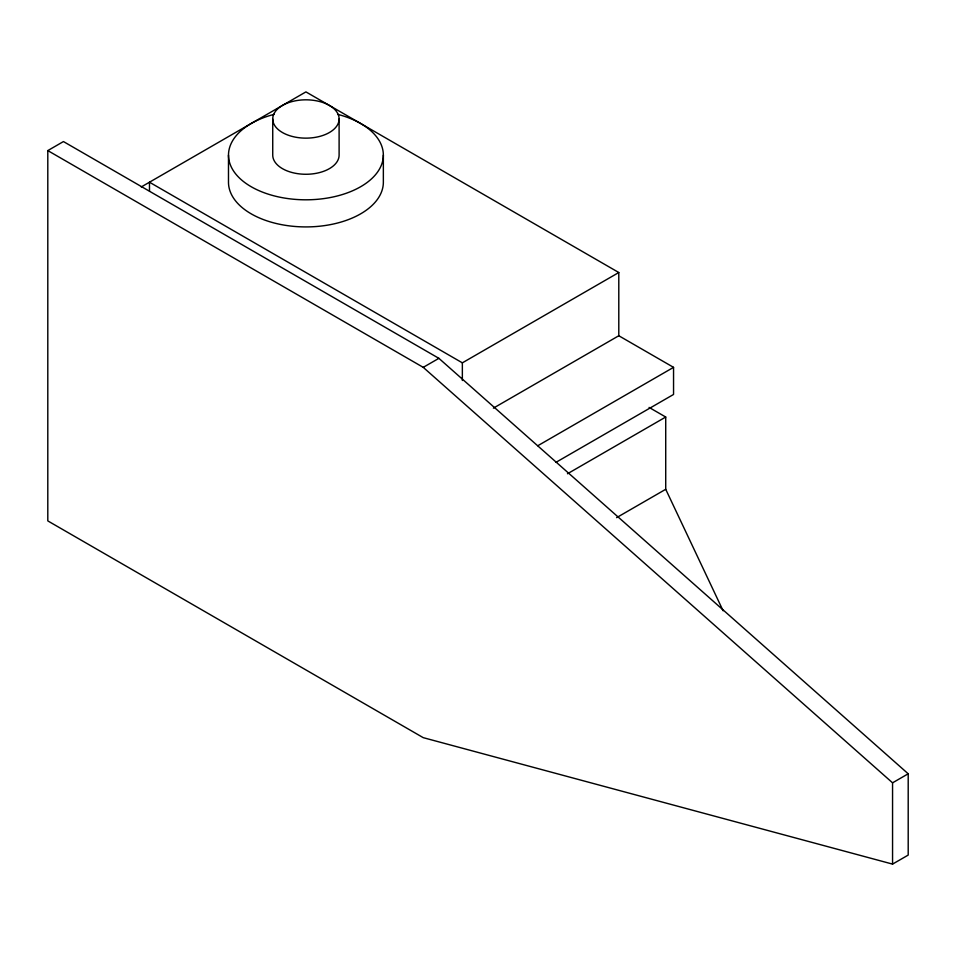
<?xml version="1.0" encoding="UTF-8"?>
<svg xmlns="http://www.w3.org/2000/svg" width="956" height="956" viewBox="0 0 956 956"><rect width="100%" height="100%" fill="white"/><g stroke="black" fill="none" stroke-linecap="round" stroke-linejoin="round"><path stroke-width="1.43" d="M47.8 150.594L63.443 141.56L438.888 358.333L908.2 773.786L908.2 855.082L892.557 864.105L423.245 737.662L47.8 520.9L47.8 150.594L423.245 367.355L892.557 782.821L892.557 864.105M141.273 186.946L305.92 91.896L618.795 272.52L618.795 335.747L493.38 408.152M423.245 367.355L438.888 358.333M149.483 191.033L149.483 182.214L462.357 362.838L618.795 272.52M537.798 445.735L673.55 367.355L673.55 394.458L555.89 462.381M567.47 473.77L665.723 417.031L665.723 489.293L723.106 610.776M616.596 517.65L665.723 489.293M892.557 782.821L908.2 773.786M618.795 335.747L673.55 367.355M649.088 407.423L665.723 417.031M462.357 362.838L462.357 380.488M383.356 155.111L383.356 182.214A77.436 44.705 0 0 1 305.92 226.919A77.436 44.705 0 0 1 228.484 182.214L228.484 155.111M339.105 118.986A33.185 19.156 0 0 1 289.321 135.573A33.185 19.156 0 0 1 289.321 102.388A33.185 19.156 0 0 1 339.105 118.986L339.105 155.111A33.185 19.156 0 0 1 305.92 174.267A33.185 19.156 0 0 1 272.735 155.111L272.735 118.986M337.707 114.35A77.436 44.705 0 0 1 366.865 182.68A77.436 44.705 0 0 1 244.975 182.68A77.436 44.705 0 0 1 274.133 114.35"/></g></svg>
